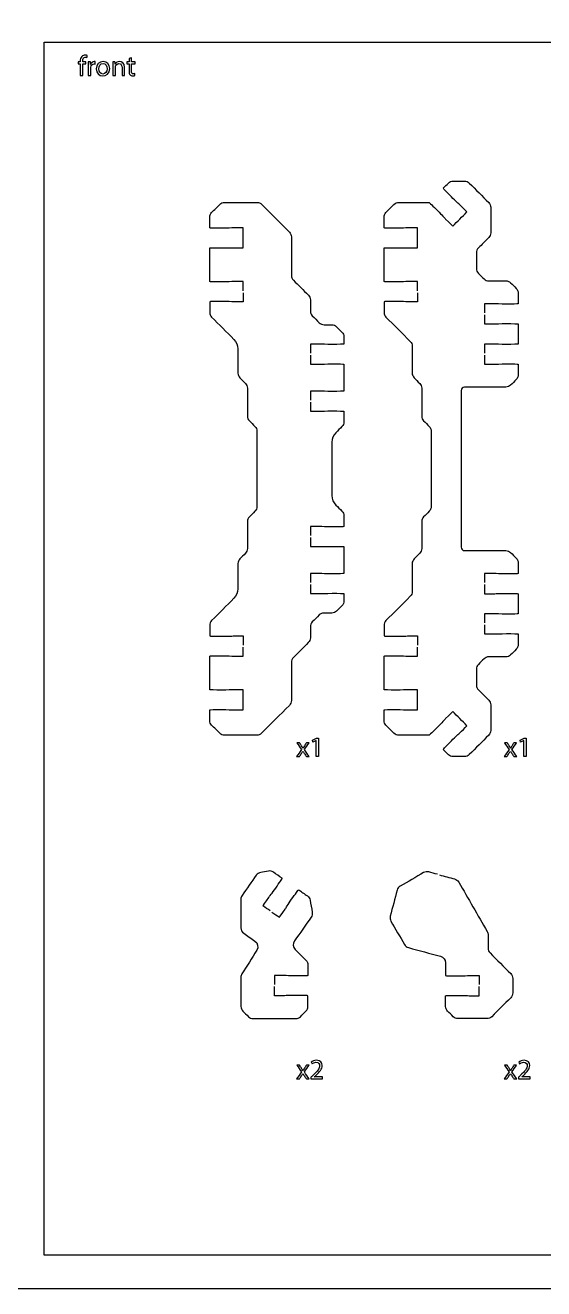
# Model space of a CAD drawing. Extents: x 0 to 430, y 150 to 450.
# Drawn here: x 138.4 to 215.7, y 150 to 338.3 of the extents above; entities that cross this region are included whole.
import ezdxf

# ---------------------------------------------------------------- set-up
doc = ezdxf.new("R2010")
doc.units = 0
doc.header["$MEASUREMENT"] = 0
doc.layers.add('DEFAULT', color=18, linetype='CONTINUOUS')

msp = doc.modelspace()

# ---------------------------------------------------------------- linework, layer by layer
at = {"layer": 'DEFAULT', "color": 116}
for points in [[(430, 150), (0, 150), (0, 450), (430, 450)], [(326.29, 155), (141.26, 155), (141.26, 335.79), (326.29, 335.79)]]:
    msp.add_lwpolyline(points, close=True, dxfattribs=at)
at = {"layer": 'DEFAULT', "color": 18}
for points in [[(181.79, 231.71), (181.78, 231.71), (181.3, 231.45), (181.23, 231.73), (181.83, 232.05), (182.15, 232.05), (182.15, 229.3), (181.79, 229.3)], [(212.73, 231.71), (212.72, 231.71), (212.24, 231.45), (212.17, 231.73), (212.77, 232.05), (213.09, 232.05), (213.09, 229.3), (212.73, 229.3)]]:
    msp.add_lwpolyline(points, close=True, dxfattribs=at)
for points, knots in [([(146.61, 330.79), (146.61, 331.38), (146.61, 331.97), (146.61, 332.56), (146.51, 332.56), (146.42, 332.56), (146.32, 332.56), (146.32, 332.65), (146.32, 332.75), (146.32, 332.84), (146.42, 332.84), (146.51, 332.84), (146.61, 332.84), (146.61, 332.87), (146.61, 332.91), (146.61, 332.94), (146.61, 333.23), (146.67, 333.49), (146.85, 333.65), (146.99, 333.79), (147.17, 333.84), (147.35, 333.84), (147.48, 333.84), (147.59, 333.81), (147.66, 333.78), (147.65, 333.69), (147.63, 333.59), (147.61, 333.5), (147.56, 333.52), (147.48, 333.54), (147.37, 333.54), (147.06, 333.54), (146.98, 333.26), (146.98, 332.95), (146.98, 332.91), (146.98, 332.88), (146.98, 332.84), (147.14, 332.84), (147.31, 332.84), (147.47, 332.84), (147.47, 332.75), (147.47, 332.65), (147.47, 332.56), (147.31, 332.56), (147.14, 332.56), (146.98, 332.56), (146.98, 331.97), (146.98, 331.38), (146.98, 330.79), (146.85, 330.79), (146.73, 330.79), (146.61, 330.79)], [1.044, 1.044, 1.044, 1.044, 6.045, 6.045, 6.045, 6.86, 6.86, 6.86, 7.664, 7.664, 7.664, 8.479, 8.479, 8.479, 8.755, 8.755, 8.755, 9.755, 9.755, 9.755, 10.755, 10.755, 10.755, 11.755, 11.755, 11.755, 12.58245, 12.58245, 12.58245, 13.58245, 13.58245, 13.58245, 14.58245, 14.58245, 14.58245, 14.89345, 14.89345, 14.89345, 16.29545, 16.29545, 16.29545, 17.09945, 17.09945, 17.09945, 18.50145, 18.50145, 18.50145, 23.50245, 23.50245, 23.50245, 24.54645, 24.54645, 24.54645, 24.54645]), ([(154.25, 333.43), (154.25, 333.23), (154.25, 333.04), (154.25, 332.84), (154.43, 332.84), (154.61, 332.84), (154.79, 332.84), (154.79, 332.75), (154.79, 332.65), (154.79, 332.56), (154.61, 332.56), (154.43, 332.56), (154.25, 332.56), (154.25, 332.19), (154.25, 331.82), (154.25, 331.45), (154.25, 331.2), (154.33, 331.05), (154.53, 331.05), (154.63, 331.05), (154.7, 331.07), (154.75, 331.08), (154.75, 330.99), (154.76, 330.89), (154.77, 330.8), (154.69, 330.77), (154.58, 330.75), (154.44, 330.75), (154.26, 330.75), (154.12, 330.81), (154.03, 330.91), (153.93, 331.02), (153.89, 331.2), (153.89, 331.44), (153.89, 331.81), (153.89, 332.18), (153.89, 332.56), (153.78, 332.56), (153.68, 332.56), (153.57, 332.56), (153.57, 332.65), (153.57, 332.75), (153.57, 332.84), (153.68, 332.84), (153.78, 332.84), (153.89, 332.84), (153.89, 333), (153.89, 333.17), (153.89, 333.33), (154.01, 333.36), (154.13, 333.4), (154.25, 333.43)], [1.067045, 1.067045, 1.067045, 1.067045, 2.734045, 2.734045, 2.734045, 4.246045, 4.246045, 4.246045, 5.050045, 5.050045, 5.050045, 6.562045, 6.562045, 6.562045, 9.692045, 9.692045, 9.692045, 10.692045, 10.692045, 10.692045, 11.692045, 11.692045, 11.692045, 12.4845, 12.4845, 12.4845, 13.4845, 13.4845, 13.4845, 14.4845, 14.4845, 14.4845, 15.4845, 15.4845, 15.4845, 18.6505, 18.6505, 18.6505, 19.5505, 19.5505, 19.5505, 20.3545, 20.3545, 20.3545, 21.2545, 21.2545, 21.2545, 22.6465, 22.6465, 22.6465, 23.713546, 23.713546, 23.713546, 23.713546]), ([(147.81, 332.2), (147.81, 332.44), (147.8, 332.65), (147.79, 332.84), (147.9, 332.84), (148.01, 332.84), (148.12, 332.84), (148.12, 332.71), (148.12, 332.57), (148.13, 332.44), (148.13, 332.44), (148.14, 332.44), (148.15, 332.44), (148.24, 332.71), (148.46, 332.89), (148.71, 332.89), (148.75, 332.89), (148.78, 332.88), (148.82, 332.87), (148.82, 332.76), (148.82, 332.64), (148.82, 332.52), (148.78, 332.53), (148.74, 332.54), (148.69, 332.54), (148.43, 332.54), (148.24, 332.34), (148.19, 332.06), (148.18, 332.01), (148.18, 331.95), (148.18, 331.88), (148.18, 331.52), (148.18, 331.16), (148.18, 330.79), (148.05, 330.79), (147.93, 330.79), (147.81, 330.79), (147.81, 331.26), (147.81, 331.73), (147.81, 332.2)], [3.994, 3.994, 3.994, 3.994, 4.994, 4.994, 4.994, 5.918, 5.918, 5.918, 7.058568, 7.058568, 7.058568, 7.106568, 7.106568, 7.106568, 8.106568, 8.106568, 8.106568, 9.106568, 9.106568, 9.106568, 10.101568, 10.101568, 10.101568, 11.101568, 11.101568, 11.101568, 12.101568, 12.101568, 12.101568, 13.101568, 13.101568, 13.101568, 16.196568, 16.196568, 16.196568, 17.239568, 17.239568, 17.239568, 21.233568, 21.233568, 21.233568, 21.233568]), ([(151, 331.83), (151, 331.08), (150.48, 330.75), (149.98, 330.75), (149.43, 330.75), (149, 331.15), (149, 331.8), (149, 332.48), (149.45, 332.89), (150.02, 332.89), (150.6, 332.89), (151, 332.46), (151, 331.83)], [1, 1, 1, 1, 2, 2, 2, 3, 3, 3, 4, 4, 4, 5, 5, 5, 5]), ([(149.38, 331.81), (149.38, 331.36), (149.64, 331.02), (150, 331.02), (150.35, 331.02), (150.62, 331.36), (150.62, 331.82), (150.62, 332.17), (150.45, 332.61), (150.01, 332.61), (149.57, 332.61), (149.38, 332.2), (149.38, 331.81)], [0, 0, 0, 0, 1, 1, 1, 2, 2, 2, 3, 3, 3, 4, 4, 4, 4]), ([(151.47, 332.29), (151.47, 332.5), (151.47, 332.67), (151.46, 332.84), (151.57, 332.84), (151.68, 332.84), (151.79, 332.84), (151.79, 332.73), (151.8, 332.61), (151.82, 332.5), (151.92, 332.7), (152.15, 332.89), (152.49, 332.89), (152.78, 332.89), (153.22, 332.72), (153.22, 332.02), (153.22, 331.61), (153.22, 331.2), (153.22, 330.79), (153.09, 330.79), (152.97, 330.79), (152.84, 330.79), (152.84, 331.19), (152.84, 331.58), (152.84, 331.97), (152.84, 332.3), (152.72, 332.58), (152.37, 332.58), (152.12, 332.58), (151.93, 332.4), (151.87, 332.2), (151.85, 332.15), (151.85, 332.09), (151.85, 332.02), (151.85, 331.61), (151.85, 331.2), (151.85, 330.79), (151.72, 330.79), (151.6, 330.79), (151.47, 330.79), (151.47, 331.29), (151.47, 331.79), (151.47, 332.29)], [4.233, 4.233, 4.233, 4.233, 5.233, 5.233, 5.233, 6.169, 6.169, 6.169, 7.153875, 7.153875, 7.153875, 8.153875, 8.153875, 8.153875, 9.153875, 9.153875, 9.153875, 12.618875, 12.618875, 12.618875, 13.672875, 13.672875, 13.672875, 17.017875, 17.017875, 17.017875, 18.017875, 18.017875, 18.017875, 19.017875, 19.017875, 19.017875, 20.017875, 20.017875, 20.017875, 23.507875, 23.507875, 23.507875, 24.562875, 24.562875, 24.562875, 28.795875, 28.795875, 28.795875, 28.795875]), ([(179.31, 231.35), (179.41, 231.2), (179.51, 231.06), (179.61, 230.91), (179.68, 230.8), (179.75, 230.69), (179.81, 230.58), (179.82, 230.58), (179.82, 230.58), (179.83, 230.58), (179.89, 230.7), (179.96, 230.81), (180.03, 230.92), (180.12, 231.06), (180.22, 231.21), (180.32, 231.35), (180.45, 231.35), (180.58, 231.35), (180.72, 231.35), (180.49, 231.02), (180.25, 230.69), (180.02, 230.36), (180.26, 230.01), (180.5, 229.66), (180.74, 229.3), (180.6, 229.3), (180.46, 229.3), (180.32, 229.3), (180.22, 229.46), (180.12, 229.61), (180.02, 229.76), (179.94, 229.88), (179.87, 230), (179.79, 230.12), (179.72, 230), (179.65, 229.89), (179.57, 229.76), (179.47, 229.61), (179.37, 229.46), (179.28, 229.3), (179.14, 229.3), (179, 229.3), (178.87, 229.3), (179.11, 229.65), (179.35, 230), (179.59, 230.35), (179.36, 230.68), (179.13, 231.02), (178.9, 231.35), (179.04, 231.35), (179.18, 231.35), (179.31, 231.35)], [0, 0, 0, 0, 1.496308, 1.496308, 1.496308, 2.496308, 2.496308, 2.496308, 2.532308, 2.532308, 2.532308, 3.532308, 3.532308, 3.532308, 5.012538, 5.012538, 5.012538, 6.150538, 6.150538, 6.150538, 9.58363, 9.58363, 9.58363, 13.210133, 13.210133, 13.210133, 14.409133, 14.409133, 14.409133, 15.96931, 15.96931, 15.96931, 16.99231, 16.99231, 16.99231, 17.99231, 17.99231, 17.99231, 19.544886, 19.544886, 19.544886, 20.708886, 20.708886, 20.708886, 24.319335, 24.319335, 24.319335, 27.775641, 27.775641, 27.775641, 28.950641, 28.950641, 28.950641, 28.950641]), ([(210.25, 231.35), (210.35, 231.2), (210.45, 231.06), (210.55, 230.91), (210.62, 230.8), (210.69, 230.69), (210.75, 230.58), (210.76, 230.58), (210.76, 230.58), (210.77, 230.58), (210.83, 230.7), (210.9, 230.81), (210.97, 230.92), (211.06, 231.06), (211.16, 231.21), (211.26, 231.35), (211.39, 231.35), (211.52, 231.35), (211.66, 231.35), (211.43, 231.02), (211.19, 230.69), (210.96, 230.36), (211.2, 230.01), (211.44, 229.66), (211.68, 229.3), (211.54, 229.3), (211.4, 229.3), (211.26, 229.3), (211.16, 229.46), (211.06, 229.61), (210.96, 229.76), (210.88, 229.88), (210.81, 230), (210.73, 230.12), (210.66, 230), (210.59, 229.89), (210.51, 229.76), (210.41, 229.61), (210.31, 229.46), (210.22, 229.3), (210.08, 229.3), (209.94, 229.3), (209.81, 229.3), (210.05, 229.65), (210.29, 230), (210.53, 230.35), (210.3, 230.68), (210.07, 231.02), (209.84, 231.35), (209.98, 231.35), (210.12, 231.35), (210.25, 231.35)], [0, 0, 0, 0, 1.496308, 1.496308, 1.496308, 2.496308, 2.496308, 2.496308, 2.532308, 2.532308, 2.532308, 3.532308, 3.532308, 3.532308, 5.012538, 5.012538, 5.012538, 6.151538, 6.151538, 6.151538, 9.585206, 9.585206, 9.585206, 13.211709, 13.211709, 13.211709, 14.410709, 14.410709, 14.410709, 15.970886, 15.970886, 15.970886, 16.993886, 16.993886, 16.993886, 17.993886, 17.993886, 17.993886, 19.547003, 19.547003, 19.547003, 20.711003, 20.711003, 20.711003, 24.321451, 24.321451, 24.321451, 27.777757, 27.777757, 27.777757, 28.952757, 28.952757, 28.952757, 28.952757]), ([(179.31, 183.3), (179.41, 183.16), (179.51, 183.01), (179.61, 182.86), (179.68, 182.75), (179.75, 182.64), (179.81, 182.53), (179.82, 182.53), (179.82, 182.53), (179.83, 182.53), (179.89, 182.65), (179.96, 182.76), (180.03, 182.87), (180.12, 183.01), (180.22, 183.16), (180.32, 183.3), (180.45, 183.3), (180.58, 183.3), (180.72, 183.3), (180.49, 182.97), (180.25, 182.64), (180.02, 182.31), (180.26, 181.96), (180.5, 181.61), (180.74, 181.26), (180.6, 181.26), (180.46, 181.26), (180.32, 181.26), (180.22, 181.41), (180.12, 181.56), (180.02, 181.72), (179.94, 181.84), (179.87, 181.95), (179.79, 182.07), (179.72, 181.95), (179.65, 181.84), (179.57, 181.72), (179.47, 181.56), (179.37, 181.41), (179.28, 181.26), (179.14, 181.26), (179, 181.26), (178.87, 181.26), (179.11, 181.61), (179.35, 181.95), (179.59, 182.3), (179.36, 182.64), (179.13, 182.97), (178.9, 183.3), (179.04, 183.3), (179.18, 183.3), (179.31, 183.3)], [0, 0, 0, 0, 1.496308, 1.496308, 1.496308, 2.496308, 2.496308, 2.496308, 2.532308, 2.532308, 2.532308, 3.532308, 3.532308, 3.532308, 5.012538, 5.012538, 5.012538, 6.150538, 6.150538, 6.150538, 9.584447, 9.584447, 9.584447, 13.210123, 13.210123, 13.210123, 14.409123, 14.409123, 14.409123, 15.9693, 15.9693, 15.9693, 16.9923, 16.9923, 16.9923, 17.9923, 17.9923, 17.9923, 19.544877, 19.544877, 19.544877, 20.708877, 20.708877, 20.708877, 24.318505, 24.318505, 24.318505, 27.775633, 27.775633, 27.775633, 28.950633, 28.950633, 28.950633, 28.950633]), ([(180.98, 181.26), (180.98, 181.33), (180.98, 181.41), (180.98, 181.49), (181.08, 181.58), (181.18, 181.67), (181.27, 181.77), (181.98, 182.44), (182.29, 182.79), (182.3, 183.21), (182.3, 183.49), (182.16, 183.74), (181.75, 183.74), (181.5, 183.74), (181.29, 183.62), (181.17, 183.51), (181.13, 183.6), (181.09, 183.69), (181.05, 183.77), (181.24, 183.94), (181.51, 184.05), (181.83, 184.05), (182.42, 184.05), (182.67, 183.65), (182.67, 183.25), (182.67, 182.75), (182.3, 182.34), (181.72, 181.78), (181.65, 181.71), (181.58, 181.64), (181.5, 181.57), (181.91, 181.57), (182.33, 181.57), (182.74, 181.57), (182.74, 181.46), (182.74, 181.36), (182.74, 181.26), (182.15, 181.26), (181.57, 181.26), (180.98, 181.26)], [4.977, 4.977, 4.977, 4.977, 5.624, 5.624, 5.624, 6.777406, 6.777406, 6.777406, 7.777406, 7.777406, 7.777406, 8.777406, 8.777406, 8.777406, 9.777406, 9.777406, 9.777406, 10.592847, 10.592847, 10.592847, 11.592847, 11.592847, 11.592847, 12.592847, 12.592847, 12.592847, 13.592847, 13.592847, 13.592847, 14.466054, 14.466054, 14.466054, 17.968054, 17.968054, 17.968054, 18.843054, 18.843054, 18.843054, 23.820054, 23.820054, 23.820054, 23.820054]), ([(210.25, 183.3), (210.35, 183.16), (210.45, 183.01), (210.55, 182.86), (210.62, 182.75), (210.69, 182.64), (210.75, 182.53), (210.76, 182.53), (210.76, 182.53), (210.77, 182.53), (210.83, 182.65), (210.9, 182.76), (210.97, 182.87), (211.06, 183.01), (211.16, 183.16), (211.26, 183.3), (211.39, 183.3), (211.52, 183.3), (211.66, 183.3), (211.43, 182.97), (211.19, 182.64), (210.96, 182.31), (211.2, 181.96), (211.44, 181.61), (211.68, 181.26), (211.54, 181.26), (211.4, 181.26), (211.26, 181.26), (211.16, 181.41), (211.06, 181.56), (210.96, 181.72), (210.88, 181.84), (210.81, 181.95), (210.73, 182.07), (210.66, 181.95), (210.59, 181.84), (210.51, 181.72), (210.41, 181.56), (210.31, 181.41), (210.22, 181.26), (210.08, 181.26), (209.94, 181.26), (209.81, 181.26), (210.05, 181.61), (210.29, 181.95), (210.53, 182.3), (210.3, 182.64), (210.07, 182.97), (209.84, 183.3), (209.98, 183.3), (210.12, 183.3), (210.25, 183.3)], [1.175, 1.175, 1.175, 1.175, 2.671308, 2.671308, 2.671308, 3.671308, 3.671308, 3.671308, 3.707308, 3.707308, 3.707308, 4.707308, 4.707308, 4.707308, 6.187538, 6.187538, 6.187538, 7.326538, 7.326538, 7.326538, 10.761024, 10.761024, 10.761024, 14.386699, 14.386699, 14.386699, 15.585699, 15.585699, 15.585699, 17.145877, 17.145877, 17.145877, 18.168877, 18.168877, 18.168877, 19.168877, 19.168877, 19.168877, 20.721993, 20.721993, 20.721993, 21.885993, 21.885993, 21.885993, 25.495621, 25.495621, 25.495621, 28.952749, 28.952749, 28.952749, 30.127749, 30.127749, 30.127749, 30.127749]), ([(211.92, 181.26), (211.92, 181.33), (211.92, 181.41), (211.92, 181.49), (212.02, 181.58), (212.12, 181.67), (212.21, 181.77), (212.92, 182.44), (213.23, 182.79), (213.24, 183.21), (213.24, 183.49), (213.1, 183.74), (212.69, 183.74), (212.44, 183.74), (212.23, 183.62), (212.11, 183.51), (212.07, 183.6), (212.03, 183.69), (211.99, 183.77), (212.18, 183.94), (212.45, 184.05), (212.77, 184.05), (213.36, 184.05), (213.61, 183.65), (213.61, 183.25), (213.61, 182.75), (213.24, 182.34), (212.66, 181.78), (212.59, 181.71), (212.52, 181.64), (212.44, 181.57), (212.85, 181.57), (213.27, 181.57), (213.68, 181.57), (213.68, 181.46), (213.68, 181.36), (213.68, 181.26), (213.09, 181.26), (212.51, 181.26), (211.92, 181.26)], [4.977, 4.977, 4.977, 4.977, 5.624, 5.624, 5.624, 6.777406, 6.777406, 6.777406, 7.777406, 7.777406, 7.777406, 8.777406, 8.777406, 8.777406, 9.777406, 9.777406, 9.777406, 10.592847, 10.592847, 10.592847, 11.592847, 11.592847, 11.592847, 12.592847, 12.592847, 12.592847, 13.592847, 13.592847, 13.592847, 14.466054, 14.466054, 14.466054, 17.968054, 17.968054, 17.968054, 18.843054, 18.843054, 18.843054, 23.820054, 23.820054, 23.820054, 23.820054])]:
    msp.add_open_spline(points, degree=3, knots=knots, dxfattribs=at)
at = {"layer": 'DEFAULT', "color": 1}
for points, knots in [([(196.89, 298.74), (196.89, 299.19), (196.89, 299.64), (196.89, 300.09), (196.39, 300.09), (195.89, 300.09), (195.39, 300.09), (195.18, 300.09), (194.61, 300.04), (193.64, 300.04), (192.67, 300.04), (191.89, 300.06), (191.89, 300.09), (191.89, 301.76), (191.89, 303.43), (191.89, 305.1), (191.89, 305.12), (192.67, 305.14), (193.64, 305.14), (194.61, 305.14), (195.18, 305.1), (195.39, 305.1), (195.89, 305.1), (196.39, 305.1), (196.89, 305.1), (196.89, 306.1), (196.89, 307.1), (196.89, 308.1), (196.39, 308.1), (195.89, 308.1), (195.39, 308.1), (195.18, 308.1), (194.61, 308.05), (193.64, 308.05), (192.67, 308.05), (191.89, 308.07), (191.89, 308.1), (191.89, 308.63), (191.89, 309.15), (191.89, 309.68), (191.89, 309.95), (192, 310.2), (192.18, 310.39), (192.58, 310.79), (192.98, 311.19), (193.38, 311.59), (193.57, 311.78), (193.82, 311.88), (194.09, 311.88), (195.6, 311.88), (197.1, 311.88), (198.6, 311.88), (198.64, 311.88), (199.2, 311.35), (199.87, 310.68), (200.56, 310), (200.93, 309.56), (201.08, 309.41), (201.69, 308.79), (202.14, 308.35), (202.14, 308.35), (202.85, 309.06), (203.55, 309.76), (204.26, 310.47), (203.91, 310.82), (203.55, 311.18), (203.2, 311.53), (203.05, 311.68), (202.61, 312.05), (201.93, 312.73), (201.25, 313.41), (200.72, 313.97), (200.72, 314.01), (200.98, 314.26), (201.24, 314.52), (201.5, 314.77), (201.68, 314.96), (201.94, 315.06), (202.2, 315.06), (202.77, 315.06), (203.33, 315.06), (203.9, 315.06), (204.16, 315.06), (204.42, 314.96), (204.6, 314.77), (205.57, 313.8), (206.54, 312.84), (207.5, 311.87), (207.69, 311.68), (207.8, 311.43), (207.8, 311.16), (207.8, 309.89), (207.8, 308.62), (207.8, 307.35), (207.8, 307.08), (207.69, 306.83), (207.5, 306.64), (206.99, 306.13), (206.48, 305.62), (205.97, 305.11), (205.78, 304.92), (205.67, 304.66), (205.67, 304.4), (205.67, 303.61), (205.67, 302.82), (205.67, 302.03), (205.67, 301.77), (205.78, 301.51), (205.97, 301.32), (206.24, 301.05), (206.52, 300.77), (206.8, 300.5), (206.98, 300.31), (207.24, 300.2), (207.5, 300.2), (208.36, 300.2), (209.21, 300.2), (210.06, 300.2), (210.32, 300.2), (210.58, 300.1), (210.76, 299.91), (211.04, 299.63), (211.32, 299.36), (211.59, 299.08), (211.78, 298.89), (211.89, 298.64), (211.89, 298.37), (211.89, 297.84), (211.89, 297.32), (211.89, 296.79), (211.89, 296.78), (211.88, 296.78), (211.88, 296.78), (211.79, 296.76), (211.04, 296.74), (210.14, 296.74), (209.17, 296.74), (208.6, 296.79), (208.39, 296.79), (207.89, 296.79), (207.39, 296.79), (206.89, 296.79), (206.89, 296.34), (206.89, 295.89), (206.89, 295.44)], [0, 0, 0, 0, 3.83, 3.83, 3.83, 8.08, 8.08, 8.08, 9.08, 9.08, 9.08, 10.08, 10.08, 10.08, 24.26, 24.26, 24.26, 25.26, 25.26, 25.26, 26.26, 26.26, 26.26, 30.51, 30.51, 30.51, 39.02, 39.02, 39.02, 43.27, 43.27, 43.27, 44.27, 44.27, 44.27, 45.27, 45.27, 45.27, 49.76, 49.76, 49.76, 50.76, 50.76, 50.76, 55.568326, 55.568326, 55.568326, 56.568326, 56.568326, 56.568326, 69.358326, 69.358326, 69.358326, 70.358326, 70.358326, 70.358326, 71.358326, 71.358326, 71.358326, 72.358326, 72.358326, 72.358326, 80.857761, 80.857761, 80.857761, 85.100402, 85.100402, 85.100402, 86.100402, 86.100402, 86.100402, 87.100402, 87.100402, 87.100402, 90.18342, 90.18342, 90.18342, 91.18342, 91.18342, 91.18342, 95.99342, 95.99342, 95.99342, 96.99342, 96.99342, 96.99342, 108.625329, 108.625329, 108.625329, 109.625329, 109.625329, 109.625329, 120.425329, 120.425329, 120.425329, 121.425329, 121.425329, 121.425329, 127.5913, 127.5913, 127.5913, 128.5913, 128.5913, 128.5913, 135.3013, 135.3013, 135.3013, 136.3013, 136.3013, 136.3013, 139.624702, 139.624702, 139.624702, 140.624702, 140.624702, 140.624702, 147.864702, 147.864702, 147.864702, 148.864702, 148.864702, 148.864702, 152.188104, 152.188104, 152.188104, 153.188104, 153.188104, 153.188104, 157.678104, 157.678104, 157.678104, 158.678104, 158.678104, 158.678104, 159.678104, 159.678104, 159.678104, 160.678104, 160.678104, 160.678104, 164.928104, 164.928104, 164.928104, 168.758104, 168.758104, 168.758104, 168.758104]), ([(170.91, 298.74), (170.91, 299.19), (170.91, 299.64), (170.91, 300.09), (170.41, 300.09), (169.91, 300.09), (169.41, 300.09), (169.2, 300.09), (168.63, 300.04), (167.66, 300.04), (166.69, 300.04), (165.91, 300.06), (165.91, 300.09), (165.91, 301.76), (165.91, 303.43), (165.91, 305.1), (165.91, 305.12), (166.69, 305.14), (167.66, 305.14), (168.63, 305.14), (169.2, 305.1), (169.41, 305.1), (169.91, 305.1), (170.41, 305.1), (170.91, 305.1), (170.91, 306.1), (170.91, 307.1), (170.91, 308.1), (170.41, 308.1), (169.91, 308.1), (169.41, 308.1), (169.2, 308.1), (168.63, 308.05), (167.66, 308.05), (166.69, 308.05), (165.91, 308.07), (165.91, 308.1), (165.91, 308.63), (165.91, 309.15), (165.91, 309.68), (165.91, 309.95), (166.02, 310.2), (166.2, 310.39), (166.6, 310.79), (167, 311.19), (167.4, 311.59), (167.59, 311.78), (167.84, 311.88), (168.11, 311.88), (169.73, 311.88), (171.35, 311.88), (172.97, 311.88), (173.24, 311.88), (173.49, 311.78), (173.68, 311.59), (175.05, 310.21), (176.42, 308.83), (177.8, 307.46), (177.98, 307.27), (178.08, 307.02), (178.08, 306.75), (178.09, 304.84), (178.09, 302.93), (178.09, 301.02), (178.09, 300.75), (178.19, 300.5), (178.38, 300.31), (179.13, 299.57), (179.87, 298.82), (180.62, 298.08), (180.8, 297.89), (180.91, 297.64), (180.91, 297.37), (180.91, 296.81), (180.91, 296.25), (180.91, 295.7), (180.91, 295.43), (181.02, 295.18), (181.2, 294.99), (181.55, 294.65), (181.89, 294.3), (182.24, 293.95), (182.42, 293.77), (182.68, 293.66), (182.95, 293.66), (183.34, 293.66), (183.73, 293.66), (184.12, 293.66), (184.38, 293.66), (184.64, 293.56), (184.82, 293.37), (185.09, 293.1), (185.35, 292.84), (185.62, 292.58), (185.8, 292.39), (185.91, 292.13), (185.91, 291.87), (185.91, 291.5), (185.91, 291.14), (185.91, 290.78), (185.91, 290.75), (185.13, 290.73), (184.16, 290.73), (183.19, 290.73), (182.62, 290.78), (182.41, 290.78), (181.91, 290.78), (181.41, 290.78), (180.91, 290.78), (180.91, 290.33), (180.91, 289.88), (180.91, 289.43)], [0, 0, 0, 0, 3.83, 3.83, 3.83, 8.08, 8.08, 8.08, 9.08, 9.08, 9.08, 10.08, 10.08, 10.08, 24.26, 24.26, 24.26, 25.26, 25.26, 25.26, 26.26, 26.26, 26.26, 30.51, 30.51, 30.51, 39.02, 39.02, 39.02, 43.27, 43.27, 43.27, 44.27, 44.27, 44.27, 45.27, 45.27, 45.27, 49.76, 49.76, 49.76, 50.76, 50.76, 50.76, 55.568326, 55.568326, 55.568326, 56.568326, 56.568326, 56.568326, 70.348326, 70.348326, 70.348326, 71.348326, 71.348326, 71.348326, 87.866365, 87.866365, 87.866365, 88.866365, 88.866365, 88.866365, 105.126368, 105.126368, 105.126368, 106.126368, 106.126368, 106.126368, 115.085414, 115.085414, 115.085414, 116.085414, 116.085414, 116.085414, 120.825414, 120.825414, 120.825414, 121.825414, 121.825414, 121.825414, 125.976136, 125.976136, 125.976136, 126.976136, 126.976136, 126.976136, 130.296136, 130.296136, 130.296136, 131.296136, 131.296136, 131.296136, 134.478117, 134.478117, 134.478117, 135.478117, 135.478117, 135.478117, 138.558117, 138.558117, 138.558117, 139.558117, 139.558117, 139.558117, 140.558117, 140.558117, 140.558117, 144.808117, 144.808117, 144.808117, 148.638117, 148.638117, 148.638117, 148.638117]), ([(170.91, 298.44), (170.91, 297.99), (170.91, 297.54), (170.91, 297.09), (170.41, 297.09), (169.91, 297.09), (169.41, 297.09), (169.2, 297.09), (168.63, 297.14), (167.66, 297.14), (166.69, 297.14), (165.91, 297.12), (165.91, 297.09), (165.91, 296.56), (165.91, 296.03), (165.91, 295.5), (165.91, 295.24), (166.02, 294.98), (166.2, 294.8), (167.31, 293.69), (168.42, 292.58), (169.53, 291.47), (169.9, 291.1), (170.11, 290.59), (170.11, 290.06), (170.11, 288.86), (170.11, 287.66), (170.11, 286.45), (170.11, 286.19), (170.22, 285.94), (170.4, 285.75), (170.68, 285.47), (170.96, 285.2), (171.23, 284.92), (171.42, 284.73), (171.53, 284.48), (171.53, 284.21), (171.53, 282.82), (171.53, 281.43), (171.53, 280.04), (171.53, 279.78), (171.63, 279.52), (171.82, 279.34), (172.09, 279.06), (172.37, 278.78), (172.64, 278.51), (172.83, 278.32), (172.94, 278.07), (172.94, 277.8), (172.94, 274.06), (172.94, 270.31), (172.94, 266.57), (172.94, 266.3), (172.83, 266.05), (172.64, 265.86), (172.37, 265.59), (172.09, 265.31), (171.82, 265.03), (171.63, 264.85), (171.53, 264.59), (171.53, 264.33), (171.53, 262.99), (171.53, 261.65), (171.53, 260.31), (171.53, 260.04), (171.42, 259.79), (171.23, 259.6), (170.96, 259.32), (170.68, 259.05), (170.4, 258.77), (170.22, 258.59), (170.11, 258.33), (170.11, 258.06), (170.11, 256.81), (170.11, 255.56), (170.11, 254.31), (170.11, 253.78), (169.9, 253.27), (169.53, 252.89), (168.42, 251.79), (167.31, 250.68), (166.2, 249.57), (166.02, 249.38), (165.91, 249.13), (165.91, 248.86), (165.91, 248.33), (165.91, 247.81), (165.91, 247.28), (165.91, 247.25), (166.69, 247.23), (167.66, 247.23), (168.63, 247.23), (169.2, 247.28), (169.41, 247.28), (169.91, 247.28), (170.41, 247.28), (170.91, 247.28), (170.91, 246.83), (170.91, 246.38), (170.91, 245.93)], [0, 0, 0, 0, 3.82, 3.82, 3.82, 8.07, 8.07, 8.07, 9.07, 9.07, 9.07, 10.07, 10.07, 10.07, 14.57, 14.57, 14.57, 15.57, 15.57, 15.57, 28.891892, 28.891892, 28.891892, 29.891892, 29.891892, 29.891892, 40.111892, 40.111892, 40.111892, 41.111892, 41.111892, 41.111892, 44.435294, 44.435294, 44.435294, 45.435294, 45.435294, 45.435294, 57.255294, 57.255294, 57.255294, 58.255294, 58.255294, 58.255294, 61.571632, 61.571632, 61.571632, 62.571632, 62.571632, 62.571632, 94.411632, 94.411632, 94.411632, 95.411632, 95.411632, 95.411632, 98.72797, 98.72797, 98.72797, 99.72797, 99.72797, 99.72797, 111.12797, 111.12797, 111.12797, 112.12797, 112.12797, 112.12797, 115.451372, 115.451372, 115.451372, 116.451372, 116.451372, 116.451372, 127.091372, 127.091372, 127.091372, 128.091372, 128.091372, 128.091372, 141.413264, 141.413264, 141.413264, 142.413264, 142.413264, 142.413264, 146.903264, 146.903264, 146.903264, 147.903264, 147.903264, 147.903264, 148.903264, 148.903264, 148.903264, 153.153264, 153.153264, 153.153264, 156.983264, 156.983264, 156.983264, 156.983264]), ([(196.89, 298.44), (196.89, 297.99), (196.89, 297.54), (196.89, 297.09), (196.39, 297.09), (195.89, 297.09), (195.39, 297.09), (195.18, 297.09), (194.61, 297.14), (193.64, 297.14), (192.67, 297.14), (191.89, 297.12), (191.89, 297.09), (191.89, 296.56), (191.89, 296.03), (191.89, 295.5), (191.89, 295.24), (192, 294.98), (192.18, 294.8), (193.39, 293.59), (194.59, 292.39), (195.8, 291.18), (195.99, 290.99), (196.09, 290.74), (196.09, 290.47), (196.09, 289.13), (196.09, 287.79), (196.09, 286.45), (196.09, 286.19), (196.2, 285.94), (196.39, 285.75), (196.66, 285.47), (196.94, 285.2), (197.21, 284.92), (197.4, 284.73), (197.51, 284.48), (197.51, 284.21), (197.51, 282.82), (197.51, 281.43), (197.51, 280.04), (197.51, 279.78), (197.61, 279.52), (197.8, 279.34), (198.08, 279.06), (198.35, 278.78), (198.63, 278.51), (198.81, 278.32), (198.92, 278.07), (198.92, 277.8), (198.92, 274.06), (198.92, 270.31), (198.92, 266.57), (198.92, 266.3), (198.81, 266.05), (198.63, 265.86), (198.35, 265.59), (198.08, 265.31), (197.8, 265.03), (197.61, 264.85), (197.51, 264.59), (197.51, 264.33), (197.51, 262.99), (197.51, 261.65), (197.51, 260.31), (197.51, 260.04), (197.4, 259.79), (197.21, 259.6), (196.94, 259.32), (196.66, 259.05), (196.39, 258.77), (196.2, 258.59), (196.09, 258.33), (196.09, 258.06), (196.09, 256.67), (196.09, 255.28), (196.09, 253.89), (196.09, 253.63), (195.99, 253.37), (195.8, 253.19), (194.59, 251.98), (193.39, 250.78), (192.18, 249.57), (192, 249.38), (191.89, 249.13), (191.89, 248.86), (191.89, 248.33), (191.89, 247.81), (191.89, 247.28), (191.89, 247.25), (192.67, 247.23), (193.64, 247.23), (194.61, 247.23), (195.18, 247.28), (195.39, 247.28), (195.89, 247.28), (196.39, 247.28), (196.89, 247.28), (196.89, 246.83), (196.89, 246.38), (196.89, 245.93)], [0, 0, 0, 0, 3.82, 3.82, 3.82, 8.07, 8.07, 8.07, 9.07, 9.07, 9.07, 10.07, 10.07, 10.07, 14.57, 14.57, 14.57, 15.57, 15.57, 15.57, 30.065689, 30.065689, 30.065689, 31.065689, 31.065689, 31.065689, 42.455689, 42.455689, 42.455689, 43.455689, 43.455689, 43.455689, 46.779091, 46.779091, 46.779091, 47.779091, 47.779091, 47.779091, 59.599091, 59.599091, 59.599091, 60.599091, 60.599091, 60.599091, 63.915429, 63.915429, 63.915429, 64.915429, 64.915429, 64.915429, 96.755429, 96.755429, 96.755429, 97.755429, 97.755429, 97.755429, 101.071768, 101.071768, 101.071768, 102.071768, 102.071768, 102.071768, 113.471768, 113.471768, 113.471768, 114.471768, 114.471768, 114.471768, 117.795169, 117.795169, 117.795169, 118.795169, 118.795169, 118.795169, 130.615169, 130.615169, 130.615169, 131.615169, 131.615169, 131.615169, 146.110858, 146.110858, 146.110858, 147.110858, 147.110858, 147.110858, 151.600858, 151.600858, 151.600858, 152.600858, 152.600858, 152.600858, 153.600858, 153.600858, 153.600858, 157.850858, 157.850858, 157.850858, 161.680858, 161.680858, 161.680858, 161.680858]), ([(206.89, 295.14), (206.89, 294.69), (206.89, 294.24), (206.89, 293.79), (207.39, 293.79), (207.89, 293.79), (208.39, 293.79), (208.6, 293.79), (209.17, 293.83), (210.14, 293.83), (211.1, 293.83), (211.89, 293.81), (211.89, 293.79), (211.89, 292.78), (211.89, 291.78), (211.89, 290.78), (211.89, 290.75), (211.1, 290.73), (210.14, 290.73), (209.17, 290.73), (208.6, 290.78), (208.39, 290.78), (207.89, 290.78), (207.39, 290.78), (206.89, 290.78), (206.89, 290.33), (206.89, 289.88), (206.89, 289.43)], [0, 0, 0, 0, 3.83, 3.83, 3.83, 8.08, 8.08, 8.08, 9.08, 9.08, 9.08, 10.08, 10.08, 10.08, 18.59, 18.59, 18.59, 19.59, 19.59, 19.59, 20.59, 20.59, 20.59, 24.84, 24.84, 24.84, 28.67, 28.67, 28.67, 28.67]), ([(180.91, 289.13), (180.91, 288.68), (180.91, 288.23), (180.91, 287.78), (181.41, 287.78), (181.91, 287.78), (182.41, 287.78), (182.62, 287.78), (183.19, 287.83), (184.16, 287.83), (185.13, 287.83), (185.91, 287.81), (185.91, 287.78), (185.91, 286.44), (185.91, 285.11), (185.91, 283.78), (185.91, 283.75), (185.13, 283.73), (184.16, 283.73), (183.19, 283.73), (182.62, 283.78), (182.41, 283.78), (181.91, 283.78), (181.41, 283.78), (180.91, 283.78), (180.91, 283.33), (180.91, 282.88), (180.91, 282.43)], [0, 0, 0, 0, 3.82, 3.82, 3.82, 8.07, 8.07, 8.07, 9.07, 9.07, 9.07, 10.07, 10.07, 10.07, 21.41, 21.41, 21.41, 22.41, 22.41, 22.41, 23.41, 23.41, 23.41, 27.67, 27.67, 27.67, 31.5, 31.5, 31.5, 31.5]), ([(206.89, 289.13), (206.89, 288.68), (206.89, 288.23), (206.89, 287.78), (207.39, 287.78), (207.89, 287.78), (208.39, 287.78), (208.6, 287.78), (209.17, 287.83), (210.14, 287.83), (211.1, 287.83), (211.89, 287.81), (211.89, 287.78), (211.89, 287.25), (211.89, 286.72), (211.89, 286.19), (211.89, 285.93), (211.78, 285.67), (211.59, 285.49), (211.32, 285.21), (211.04, 284.94), (210.76, 284.66), (210.58, 284.47), (210.32, 284.37), (210.06, 284.37), (208, 284.37), (205.94, 284.37), (203.89, 284.37), (203.61, 284.37), (203.38, 284.14), (203.38, 283.87), (203.38, 276.08), (203.38, 268.29), (203.38, 260.5), (203.38, 260.23), (203.61, 260), (203.89, 260), (205.94, 260), (208, 260), (210.06, 260), (210.32, 260), (210.58, 259.89), (210.76, 259.71), (211.04, 259.43), (211.32, 259.15), (211.59, 258.88), (211.78, 258.69), (211.89, 258.44), (211.89, 258.17), (211.89, 257.64), (211.89, 257.11), (211.89, 256.58), (211.89, 256.56), (211.1, 256.54), (210.14, 256.54), (209.17, 256.54), (208.6, 256.58), (208.39, 256.58), (207.89, 256.58), (207.39, 256.58), (206.89, 256.58), (206.89, 256.14), (206.89, 255.69), (206.89, 255.24)], [0, 0, 0, 0, 3.83, 3.83, 3.83, 8.08, 8.08, 8.08, 9.08, 9.08, 9.08, 10.08, 10.08, 10.08, 14.58, 14.58, 14.58, 15.58, 15.58, 15.58, 18.903402, 18.903402, 18.903402, 19.903402, 19.903402, 19.903402, 37.403402, 37.403402, 37.403402, 38.403402, 38.403402, 38.403402, 104.623402, 104.623402, 104.623402, 105.623402, 105.623402, 105.623402, 123.123405, 123.123405, 123.123405, 124.123405, 124.123405, 124.123405, 127.446807, 127.446807, 127.446807, 128.446807, 128.446807, 128.446807, 132.936807, 132.936807, 132.936807, 133.936807, 133.936807, 133.936807, 134.936807, 134.936807, 134.936807, 139.186807, 139.186807, 139.186807, 143.006807, 143.006807, 143.006807, 143.006807]), ([(180.91, 282.12), (180.91, 281.67), (180.91, 281.22), (180.91, 280.77), (181.41, 280.77), (181.91, 280.77), (182.41, 280.77), (182.62, 280.77), (183.19, 280.82), (184.16, 280.82), (185.13, 280.82), (185.91, 280.8), (185.91, 280.77), (185.91, 280.25), (185.91, 279.72), (185.91, 279.19), (185.91, 278.92), (185.8, 278.67), (185.62, 278.48), (185.31, 278.18), (185.01, 277.88), (184.71, 277.57), (184.33, 277.2), (184.12, 276.69), (184.12, 276.16), (184.12, 273.51), (184.12, 270.86), (184.12, 268.21), (184.12, 267.68), (184.33, 267.17), (184.71, 266.79), (185.01, 266.49), (185.31, 266.19), (185.62, 265.88), (185.8, 265.7), (185.91, 265.44), (185.91, 265.18), (185.91, 264.65), (185.91, 264.12), (185.91, 263.59), (185.91, 263.56), (185.13, 263.54), (184.16, 263.54), (183.19, 263.54), (182.62, 263.59), (182.41, 263.59), (181.91, 263.59), (181.41, 263.59), (180.91, 263.59), (180.91, 263.14), (180.91, 262.69), (180.91, 262.24)], [0, 0, 0, 0, 3.82, 3.82, 3.82, 8.08, 8.08, 8.08, 9.08, 9.08, 9.08, 10.08, 10.08, 10.08, 14.58, 14.58, 14.58, 15.58, 15.58, 15.58, 19.228671, 19.228671, 19.228671, 20.228671, 20.228671, 20.228671, 42.758671, 42.758671, 42.758671, 43.758671, 43.758671, 43.758671, 47.407342, 47.407342, 47.407342, 48.407342, 48.407342, 48.407342, 52.907342, 52.907342, 52.907342, 53.907342, 53.907342, 53.907342, 54.907342, 54.907342, 54.907342, 59.167342, 59.167342, 59.167342, 62.977342, 62.977342, 62.977342, 62.977342]), ([(180.91, 261.94), (180.91, 261.49), (180.91, 261.04), (180.91, 260.59), (181.41, 260.59), (181.91, 260.59), (182.41, 260.59), (182.62, 260.59), (183.19, 260.63), (184.16, 260.63), (185.13, 260.63), (185.91, 260.61), (185.91, 260.59), (185.91, 259.25), (185.91, 257.92), (185.91, 256.59), (185.91, 256.56), (185.13, 256.54), (184.16, 256.54), (183.19, 256.54), (182.62, 256.59), (182.41, 256.59), (181.91, 256.59), (181.41, 256.59), (180.91, 256.59), (180.91, 256.14), (180.91, 255.69), (180.91, 255.24)], [0, 0, 0, 0, 3.85, 3.85, 3.85, 8.11, 8.11, 8.11, 9.11, 9.11, 9.11, 10.11, 10.11, 10.11, 21.44, 21.44, 21.44, 22.44, 22.44, 22.44, 23.44, 23.44, 23.44, 27.69, 27.69, 27.69, 31.51, 31.51, 31.51, 31.51]), ([(180.91, 254.94), (180.91, 254.49), (180.91, 254.04), (180.91, 253.59), (181.41, 253.59), (181.91, 253.59), (182.41, 253.59), (182.62, 253.59), (183.19, 253.64), (184.16, 253.64), (185.13, 253.64), (185.91, 253.61), (185.91, 253.59), (185.91, 253.22), (185.91, 252.86), (185.91, 252.5), (185.91, 252.23), (185.8, 251.98), (185.62, 251.79), (185.35, 251.53), (185.08, 251.26), (184.82, 251), (184.63, 250.81), (184.38, 250.7), (184.11, 250.7), (183.72, 250.7), (183.33, 250.7), (182.94, 250.7), (182.67, 250.7), (182.42, 250.6), (182.23, 250.41), (181.89, 250.07), (181.54, 249.72), (181.2, 249.37), (181.01, 249.19), (180.91, 248.93), (180.91, 248.67), (180.91, 248.11), (180.91, 247.55), (180.91, 246.99), (180.91, 246.73), (180.8, 246.47), (180.61, 246.29), (179.87, 245.54), (179.12, 244.8), (178.38, 244.05), (178.19, 243.87), (178.08, 243.61), (178.08, 243.35), (178.08, 241.45), (178.08, 239.55), (178.08, 237.65), (178.08, 237.38), (177.98, 237.13), (177.79, 236.94), (176.4, 235.55), (175.02, 234.17), (173.63, 232.78), (173.44, 232.59), (173.19, 232.49), (172.92, 232.49), (171.32, 232.49), (169.72, 232.49), (168.11, 232.49), (167.84, 232.49), (167.59, 232.59), (167.4, 232.78), (167, 233.18), (166.6, 233.58), (166.2, 233.98), (166.02, 234.17), (165.91, 234.42), (165.91, 234.68), (165.91, 235.21), (165.91, 235.74), (165.91, 236.27), (165.91, 236.3), (166.69, 236.32), (167.66, 236.32), (168.63, 236.32), (169.2, 236.27), (169.41, 236.27), (169.91, 236.27), (170.41, 236.27), (170.91, 236.27), (170.91, 237.27), (170.91, 238.27), (170.91, 239.27), (170.41, 239.27), (169.91, 239.27), (169.41, 239.27), (169.2, 239.27), (168.63, 239.22), (167.66, 239.22), (166.69, 239.22), (165.91, 239.25), (165.91, 239.27), (165.91, 240.94), (165.91, 242.61), (165.91, 244.28), (165.91, 244.3), (166.69, 244.33), (167.66, 244.33), (168.63, 244.33), (169.2, 244.28), (169.41, 244.28), (169.91, 244.28), (170.41, 244.28), (170.91, 244.28), (170.91, 244.73), (170.91, 245.18), (170.91, 245.63)], [0, 0, 0, 0, 3.84, 3.84, 3.84, 8.09, 8.09, 8.09, 9.09, 9.09, 9.09, 10.09, 10.09, 10.09, 13.18, 13.18, 13.18, 14.18, 14.18, 14.18, 17.369059, 17.369059, 17.369059, 18.369059, 18.369059, 18.369059, 21.689059, 21.689059, 21.689059, 22.689059, 22.689059, 22.689059, 26.839782, 26.839782, 26.839782, 27.839782, 27.839782, 27.839782, 32.589782, 32.589782, 32.589782, 33.589782, 33.589782, 33.589782, 42.548828, 42.548828, 42.548828, 43.548828, 43.548828, 43.548828, 59.698828, 59.698828, 59.698828, 60.698828, 60.698828, 60.698828, 77.386548, 77.386548, 77.386548, 78.386548, 78.386548, 78.386548, 92.026548, 92.026548, 92.026548, 93.026548, 93.026548, 93.026548, 97.834874, 97.834874, 97.834874, 98.834874, 98.834874, 98.834874, 103.334874, 103.334874, 103.334874, 104.334874, 104.334874, 104.334874, 105.334874, 105.334874, 105.334874, 109.584874, 109.584874, 109.584874, 118.094874, 118.094874, 118.094874, 122.344874, 122.344874, 122.344874, 123.344874, 123.344874, 123.344874, 124.344874, 124.344874, 124.344874, 138.524874, 138.524874, 138.524874, 139.524874, 139.524874, 139.524874, 140.524874, 140.524874, 140.524874, 144.774874, 144.774874, 144.774874, 148.604874, 148.604874, 148.604874, 148.604874]), ([(206.89, 254.94), (206.89, 254.49), (206.89, 254.03), (206.89, 253.58), (207.39, 253.58), (207.89, 253.58), (208.39, 253.58), (208.6, 253.58), (209.17, 253.63), (210.14, 253.63), (211.1, 253.63), (211.89, 253.61), (211.89, 253.58), (211.89, 252.58), (211.89, 251.58), (211.89, 250.58), (211.89, 250.56), (211.1, 250.53), (210.14, 250.53), (209.17, 250.53), (208.6, 250.58), (208.39, 250.58), (207.89, 250.58), (207.39, 250.58), (206.89, 250.58), (206.89, 250.13), (206.89, 249.68), (206.89, 249.23)], [0, 0, 0, 0, 3.84, 3.84, 3.84, 8.09, 8.09, 8.09, 9.09, 9.09, 9.09, 10.09, 10.09, 10.09, 18.59, 18.59, 18.59, 19.59, 19.59, 19.59, 20.59, 20.59, 20.59, 24.84, 24.84, 24.84, 28.67, 28.67, 28.67, 28.67]), ([(206.89, 248.93), (206.89, 248.48), (206.89, 248.03), (206.89, 247.58), (207.39, 247.58), (207.89, 247.58), (208.39, 247.58), (208.6, 247.58), (209.17, 247.63), (210.14, 247.63), (211.1, 247.63), (211.89, 247.61), (211.89, 247.58), (211.89, 247.05), (211.89, 246.52), (211.89, 245.99), (211.89, 245.73), (211.78, 245.48), (211.59, 245.29), (211.32, 245.01), (211.04, 244.74), (210.76, 244.46), (210.58, 244.27), (210.32, 244.17), (210.06, 244.17), (209.21, 244.17), (208.36, 244.17), (207.5, 244.17), (207.24, 244.17), (206.98, 244.06), (206.8, 243.87), (206.52, 243.6), (206.24, 243.32), (205.97, 243.05), (205.78, 242.86), (205.67, 242.6), (205.67, 242.34), (205.67, 241.55), (205.67, 240.76), (205.67, 239.97), (205.67, 239.7), (205.78, 239.45), (205.97, 239.26), (206.48, 238.75), (206.99, 238.24), (207.5, 237.73), (207.69, 237.54), (207.8, 237.28), (207.8, 237.02), (207.8, 235.75), (207.8, 234.48), (207.8, 233.21), (207.8, 232.94), (207.69, 232.69), (207.5, 232.5), (206.54, 231.53), (205.57, 230.57), (204.6, 229.6), (204.42, 229.41), (204.16, 229.3), (203.9, 229.3), (203.33, 229.3), (202.77, 229.3), (202.2, 229.3), (201.94, 229.3), (201.68, 229.41), (201.5, 229.59), (201.24, 229.85), (200.98, 230.11), (200.72, 230.36), (200.72, 230.4), (201.25, 230.96), (201.93, 231.64), (202.61, 232.32), (203.05, 232.69), (203.2, 232.84), (203.55, 233.19), (203.91, 233.54), (204.26, 233.9), (203.55, 234.61), (202.85, 235.31), (202.14, 236.02), (202.14, 236.02), (201.69, 235.58), (201.08, 234.96), (200.93, 234.81), (200.56, 234.37), (199.87, 233.69), (199.2, 233.02), (198.64, 232.49), (198.6, 232.49), (197.1, 232.49), (195.6, 232.49), (194.09, 232.49), (193.82, 232.49), (193.57, 232.59), (193.38, 232.78), (192.98, 233.18), (192.58, 233.58), (192.18, 233.98), (192, 234.17), (191.89, 234.42), (191.89, 234.68), (191.89, 235.21), (191.89, 235.74), (191.89, 236.27), (191.89, 236.3), (192.67, 236.32), (193.64, 236.32), (194.61, 236.32), (195.18, 236.27), (195.39, 236.27), (195.89, 236.27), (196.39, 236.27), (196.89, 236.27), (196.89, 237.27), (196.89, 238.27), (196.89, 239.27), (196.39, 239.27), (195.89, 239.27), (195.39, 239.27), (195.18, 239.27), (194.61, 239.22), (193.64, 239.22), (192.67, 239.22), (191.89, 239.25), (191.89, 239.27), (191.89, 240.94), (191.89, 242.61), (191.89, 244.28), (191.89, 244.3), (192.67, 244.33), (193.64, 244.33), (194.61, 244.33), (195.18, 244.28), (195.39, 244.28), (195.89, 244.28), (196.39, 244.28), (196.89, 244.28), (196.89, 244.73), (196.89, 245.18), (196.89, 245.63)], [0, 0, 0, 0, 3.83, 3.83, 3.83, 8.08, 8.08, 8.08, 9.08, 9.08, 9.08, 10.08, 10.08, 10.08, 14.58, 14.58, 14.58, 15.58, 15.58, 15.58, 18.903402, 18.903402, 18.903402, 19.903402, 19.903402, 19.903402, 27.143402, 27.143402, 27.143402, 28.143402, 28.143402, 28.143402, 31.466804, 31.466804, 31.466804, 32.466804, 32.466804, 32.466804, 39.176804, 39.176804, 39.176804, 40.176804, 40.176804, 40.176804, 46.342775, 46.342775, 46.342775, 47.342775, 47.342775, 47.342775, 58.142775, 58.142775, 58.142775, 59.142775, 59.142775, 59.142775, 70.774684, 70.774684, 70.774684, 71.774684, 71.774684, 71.774684, 76.584684, 76.584684, 76.584684, 77.584684, 77.584684, 77.584684, 80.674748, 80.674748, 80.674748, 81.674748, 81.674748, 81.674748, 82.674748, 82.674748, 82.674748, 86.917389, 86.917389, 86.917389, 95.416824, 95.416824, 95.416824, 96.416824, 96.416824, 96.416824, 97.416824, 97.416824, 97.416824, 98.416824, 98.416824, 98.416824, 111.206824, 111.206824, 111.206824, 112.206824, 112.206824, 112.206824, 117.01515, 117.01515, 117.01515, 118.01515, 118.01515, 118.01515, 122.51515, 122.51515, 122.51515, 123.51515, 123.51515, 123.51515, 124.51515, 124.51515, 124.51515, 128.76515, 128.76515, 128.76515, 137.27515, 137.27515, 137.27515, 141.52515, 141.52515, 141.52515, 142.52515, 142.52515, 142.52515, 143.52515, 143.52515, 143.52515, 157.70515, 157.70515, 157.70515, 158.70515, 158.70515, 158.70515, 159.70515, 159.70515, 159.70515, 163.95515, 163.95515, 163.95515, 167.78515, 167.78515, 167.78515, 167.78515]), ([(174.94, 206.3), (174.58, 206.56), (174.21, 206.82), (173.84, 207.08), (173.84, 207.08), (174.2, 207.59), (174.7, 208.31), (174.82, 208.48), (175.19, 208.92), (175.75, 209.71), (176.3, 210.5), (176.73, 211.16), (176.7, 211.17), (176.27, 211.48), (175.84, 211.78), (175.41, 212.08), (175.19, 212.24), (174.92, 212.3), (174.66, 212.25), (174.27, 212.18), (173.89, 212.11), (173.51, 212.04), (173.24, 212), (173.01, 211.85), (172.86, 211.64), (172.15, 210.63), (171.44, 209.62), (170.74, 208.61), (170.62, 208.44), (170.56, 208.24), (170.56, 208.03), (170.56, 206.62), (170.56, 205.2), (170.56, 203.79), (170.56, 203.46), (170.72, 203.16), (170.99, 202.97), (171.54, 202.58), (172.09, 202.19), (172.65, 201.8), (173.09, 201.5), (173.21, 200.91), (172.92, 200.46), (172.19, 199.27), (171.45, 198.09), (170.71, 196.91), (170.61, 196.75), (170.56, 196.57), (170.56, 196.38), (170.56, 194.95), (170.56, 193.51), (170.56, 192.08), (170.56, 191.81), (170.67, 191.56), (170.85, 191.37), (171.13, 191.1), (171.4, 190.82), (171.68, 190.54), (171.87, 190.36), (172.12, 190.25), (172.39, 190.25), (174.5, 190.25), (176.61, 190.25), (178.73, 190.25), (178.99, 190.25), (179.25, 190.36), (179.44, 190.54), (179.71, 190.82), (179.99, 191.1), (180.26, 191.37), (180.45, 191.56), (180.56, 191.81), (180.56, 192.08), (180.56, 192.61), (180.56, 193.14), (180.56, 193.67), (180.56, 193.69), (179.77, 193.71), (178.81, 193.71), (177.84, 193.71), (177.27, 193.67), (177.06, 193.67), (176.56, 193.67), (176.06, 193.67), (175.56, 193.67), (175.56, 194.12), (175.56, 194.57), (175.56, 195.02)], [0, 0, 0, 0, 3.834006, 3.834006, 3.834006, 4.834006, 4.834006, 4.834006, 5.834006, 5.834006, 5.834006, 6.834006, 6.834006, 6.834006, 11.328313, 11.328313, 11.328313, 12.328313, 12.328313, 12.328313, 15.649352, 15.649352, 15.649352, 16.649352, 16.649352, 16.649352, 27.127334, 27.127334, 27.127334, 28.127334, 28.127334, 28.127334, 40.157334, 40.157334, 40.157334, 41.157334, 41.157334, 41.157334, 46.914086, 46.914086, 46.914086, 47.914086, 47.914086, 47.914086, 59.759567, 59.759567, 59.759567, 60.759567, 60.759567, 60.759567, 72.949567, 72.949567, 72.949567, 73.949567, 73.949567, 73.949567, 77.272968, 77.272968, 77.272968, 78.272968, 78.272968, 78.272968, 96.242968, 96.242968, 96.242968, 97.242968, 97.242968, 97.242968, 100.56637, 100.56637, 100.56637, 101.56637, 101.56637, 101.56637, 106.05637, 106.05637, 106.05637, 107.05637, 107.05637, 107.05637, 108.05637, 108.05637, 108.05637, 112.30637, 112.30637, 112.30637, 116.13637, 116.13637, 116.13637, 116.13637]), ([(199.85, 211.76), (199.42, 211.88), (198.98, 211.99), (198.55, 212.11), (198.29, 212.18), (198.02, 212.14), (197.79, 212.01), (196.63, 211.34), (195.48, 210.68), (194.32, 210.01), (194.09, 209.88), (193.92, 209.66), (193.85, 209.4), (193.51, 208.11), (193.16, 206.82), (192.82, 205.54), (192.75, 205.28), (192.78, 205.01), (192.92, 204.78), (193.59, 203.62), (194.26, 202.46), (194.93, 201.3), (195.06, 201.07), (195.28, 200.9), (195.53, 200.83), (197.13, 200.41), (198.73, 199.98), (200.33, 199.55), (200.76, 199.43), (201.07, 199.03), (201.07, 198.58), (201.07, 197.94), (201.07, 197.31), (201.07, 196.67), (201.07, 196.64), (201.85, 196.62), (202.82, 196.62), (203.79, 196.62), (204.36, 196.67), (204.57, 196.67), (205.07, 196.67), (205.57, 196.67), (206.07, 196.67), (206.07, 196.22), (206.07, 195.77), (206.07, 195.32)], [0, 0, 0, 0, 3.820497, 3.820497, 3.820497, 4.820497, 4.820497, 4.820497, 16.177191, 16.177191, 16.177191, 17.177191, 17.177191, 17.177191, 28.524667, 28.524667, 28.524667, 29.524667, 29.524667, 29.524667, 40.913679, 40.913679, 40.913679, 41.913679, 41.913679, 41.913679, 55.982713, 55.982713, 55.982713, 56.982713, 56.982713, 56.982713, 62.422713, 62.422713, 62.422713, 63.422713, 63.422713, 63.422713, 64.422713, 64.422713, 64.422713, 68.672713, 68.672713, 68.672713, 72.492713, 72.492713, 72.492713, 72.492713]), ([(200.14, 211.68), (200.9, 211.48), (201.66, 211.27), (202.42, 211.07), (202.67, 211), (202.89, 210.83), (203.02, 210.61), (204.44, 208.15), (205.86, 205.69), (207.27, 203.24), (207.36, 203.09), (207.41, 202.91), (207.41, 202.74), (207.41, 202.07), (207.41, 201.41), (207.41, 200.75), (207.41, 200.48), (207.51, 200.23), (207.7, 200.04), (208.73, 199.01), (209.75, 197.99), (210.78, 196.96), (210.96, 196.77), (211.07, 196.52), (211.07, 196.25), (211.07, 195.53), (211.07, 194.81), (211.07, 194.08), (211.07, 193.82), (210.96, 193.56), (210.78, 193.37), (209.83, 192.43), (208.89, 191.49), (207.94, 190.54), (207.76, 190.36), (207.5, 190.25), (207.24, 190.25), (205.79, 190.25), (204.35, 190.25), (202.9, 190.25), (202.64, 190.25), (202.38, 190.36), (202.19, 190.54), (201.92, 190.82), (201.64, 191.1), (201.36, 191.37), (201.18, 191.56), (201.07, 191.82), (201.07, 192.08), (201.07, 192.61), (201.07, 193.14), (201.07, 193.67), (201.07, 193.69), (201.85, 193.71), (202.82, 193.71), (203.79, 193.71), (204.36, 193.67), (204.57, 193.67), (205.07, 193.67), (205.57, 193.67), (206.07, 193.67), (206.07, 194.12), (206.07, 194.57), (206.07, 195.02)], [0, 0, 0, 0, 6.677979, 6.677979, 6.677979, 7.677979, 7.677979, 7.677979, 31.78559, 31.78559, 31.78559, 32.78559, 32.78559, 32.78559, 38.43559, 38.43559, 38.43559, 39.43559, 39.43559, 39.43559, 51.767532, 51.767532, 51.767532, 52.767532, 52.767532, 52.767532, 58.927532, 58.927532, 58.927532, 59.927532, 59.927532, 59.927532, 71.276598, 71.276598, 71.276598, 72.276598, 72.276598, 72.276598, 84.566598, 84.566598, 84.566598, 85.566598, 85.566598, 85.566598, 88.89, 88.89, 88.89, 89.89, 89.89, 89.89, 94.38, 94.38, 94.38, 95.38, 95.38, 95.38, 96.38, 96.38, 96.38, 100.63, 100.63, 100.63, 104.47, 104.47, 104.47, 104.47]), ([(175.19, 206.13), (175.56, 205.87), (175.93, 205.61), (176.3, 205.36), (176.3, 205.36), (176.66, 205.87), (177.16, 206.58), (177.28, 206.76), (177.57, 207.25), (178.12, 208.04), (178.66, 208.82), (179.12, 209.44), (179.16, 209.45), (179.6, 209.15), (180.03, 208.85), (180.47, 208.54), (180.68, 208.39), (180.83, 208.16), (180.87, 207.89), (180.98, 207.3), (181.08, 206.7), (181.19, 206.11), (181.23, 205.85), (181.17, 205.58), (181.02, 205.36), (180.2, 204.19), (179.38, 203.01), (178.55, 201.84), (178.27, 201.44), (178.32, 200.9), (178.67, 200.56), (179.2, 200.03), (179.73, 199.49), (180.26, 198.96), (180.45, 198.77), (180.56, 198.52), (180.56, 198.25), (180.56, 197.73), (180.56, 197.2), (180.56, 196.67), (180.56, 196.64), (179.77, 196.62), (178.81, 196.62), (177.84, 196.62), (177.27, 196.67), (177.06, 196.67), (176.56, 196.67), (176.06, 196.67), (175.56, 196.67), (175.56, 196.22), (175.56, 195.77), (175.56, 195.32)], [0, 0, 0, 0, 3.834006, 3.834006, 3.834006, 4.834006, 4.834006, 4.834006, 5.834006, 5.834006, 5.834006, 6.834006, 6.834006, 6.834006, 11.336505, 11.336505, 11.336505, 12.336505, 12.336505, 12.336505, 17.464331, 17.464331, 17.464331, 18.464331, 18.464331, 18.464331, 30.662696, 30.662696, 30.662696, 31.662696, 31.662696, 31.662696, 38.069083, 38.069083, 38.069083, 39.069083, 39.069083, 39.069083, 43.569083, 43.569083, 43.569083, 44.569083, 44.569083, 44.569083, 45.569083, 45.569083, 45.569083, 49.819083, 49.819083, 49.819083, 53.639083, 53.639083, 53.639083, 53.639083])]:
    msp.add_open_spline(points, degree=3, knots=knots, dxfattribs=at)

doc.saveas('drawing.dxf')
